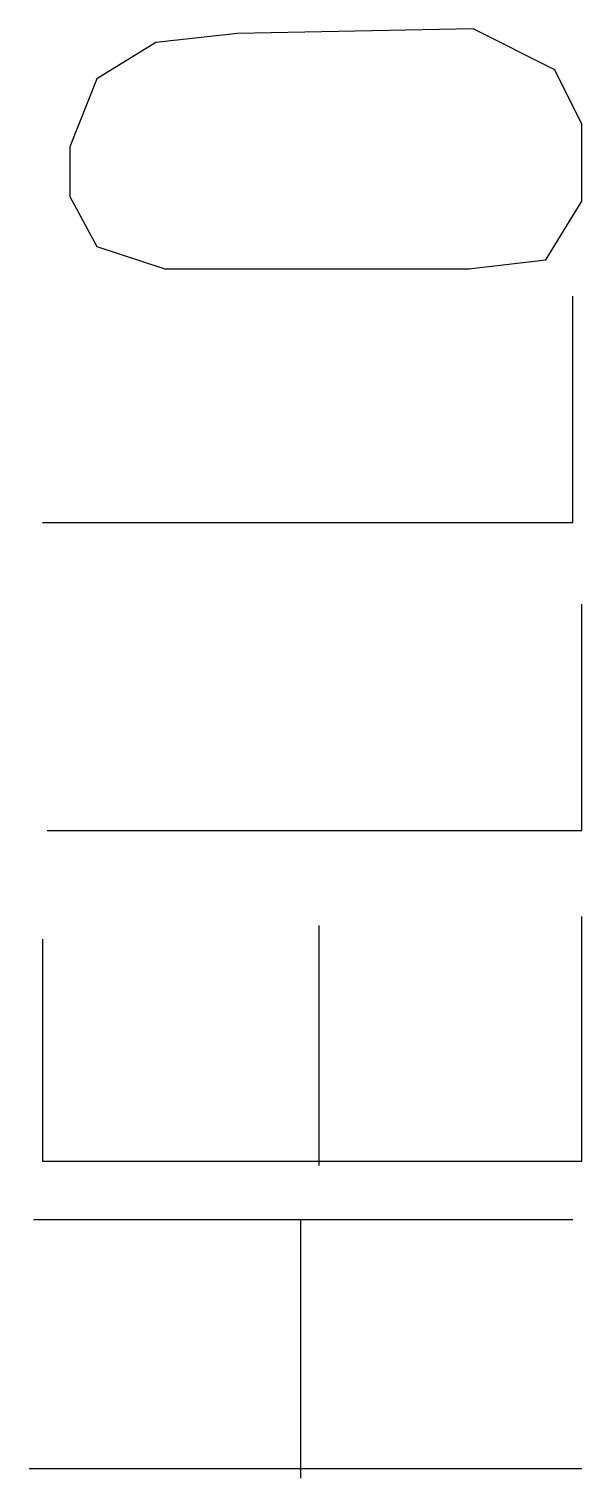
# Model space of a CAD drawing. Extents: x 11 to 110, y 19 to 277.
import ezdxf

# ---------------------------------------------------------------- set-up
doc = ezdxf.new("R2010")
doc.units = 0
doc.layers.add('Layer_1', color=7, linetype='CONTINUOUS')

msp = doc.modelspace()

# ---------------------------------------------------------------- linework, layer by layer
at = {"layer": 'Layer_1', "color": 7}
msp.add_lwpolyline([(33.866667, 274.965083), (23.384127, 268.51429), (18.546032, 256.41905), (18.546032, 247.549209), (23.384127, 238.679368), (35.479366, 234.647623), (53.219048, 234.647623), (89.504763, 234.647623), (103.2127, 236.26032), (109.663492, 246.742861), (109.663492, 260.450797), (104.825396, 270.126987), (90.311111, 277.384131), (48.380952, 276.577782), (33.866667, 274.965083)], close=True, dxfattribs=at)
for points in [[(13.707937, 189.492068), (108.050793, 189.492068), (108.050793, 229.809527)], [(14.514286, 134.660323), (109.663492, 134.660323), (109.663492, 174.977782)], [(13.707937, 115.30795), (13.707937, 75.796839), (109.663492, 75.796839), (109.663492, 119.339692), (109.663492, 119.339692), (109.663492, 119.339692)], [(62.895237, 74.990474), (62.895237, 117.72699)], [(108.050793, 65.314287), (12.095238, 65.314287)], [(59.669841, 19.352394), (59.669841, 65.314287)], [(109.663492, 20.965069), (11.288889, 20.965069)]]:
    msp.add_lwpolyline(points, dxfattribs=at)

doc.saveas('drawing.dxf')
